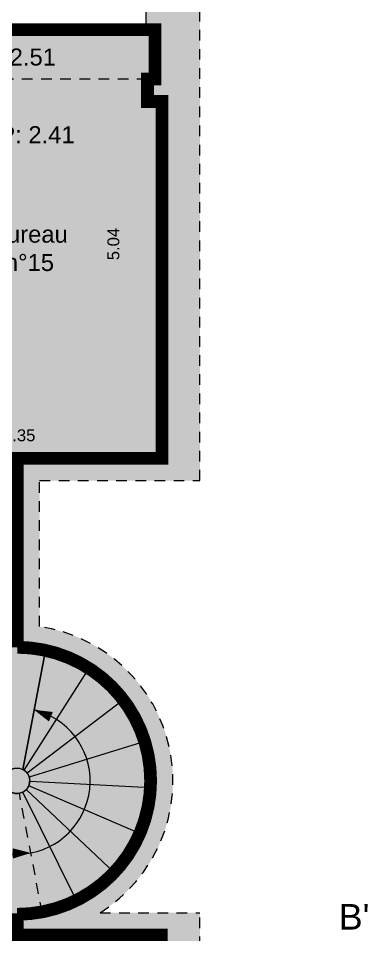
# Model space of a CAD drawing. Header units: metres. Extents: x 96 to 269, y -128 to -61.
# Drawn here: x 126.88 to 130.98, y -81.26 to -70.48 of the extents above; entities that cross this region are included whole.
import ezdxf
from ezdxf.enums import TextEntityAlignment as Align

# ---------------------------------------------------------------- set-up
doc = ezdxf.new("R2010")
doc.units = ezdxf.units.M
doc.header["$PDMODE"] = 3
doc.header["$PDSIZE"] = -2
for name, pattern in [('AXES', [2, 1.25, -0.25, 0.25, -0.25]), ('CACHE2', [0.1875, 0.125, -0.0625]), ('TIRETPT2', [0.5, 0.25, -0.125, 0, -0.125])]:
    doc.linetypes.add(name, pattern=pattern)
doc.layers.get('0').update_dxf_attribs({"linetype": 'CONTINUOUS'})
doc.layers.get('Defpoints').update_dxf_attribs({"linetype": 'CONTINUOUS'})
for name, color, linetype in [('GEX_BAT_escalier_rampe', 6, 'CONTINUOUS'), ('GEX_BAT_faux_plafond', 161, 'CACHE2'), ('GEX_BAT_fenetre', 4, 'CONTINUOUS'), ('GEX_BAT_mur', 1, 'CONTINUOUS'), ('GEX_EDS_sdp_1-SDP', 10, 'AXES'), ('GEX_EDS_sdp_teinte_contour', 11, 'CONTINUOUS'), ('GEX_MEP_trait_de_coupe', 21, 'TIRETPT2'), ('GEX_MEP_txt_cot_alti', 51, 'CONTINUOUS'), ('GEX_MEP_txt_cot_plani', 30, 'CONTINUOUS'), ('GEX_MEP_txt_designation', 7, 'CONTINUOUS')]:
    doc.layers.add(name, color=color, linetype=linetype)
for name, color, linetype, true_color in [('GEX_EDS_sdp_2-tremie', 7, 'CONTINUOUS', 0xffff7f), ('GEX_EDS_SU_bureau', 7, 'CONTINUOUS', 0xffdf7f), ('GEX_EDS_SU_palier', 7, 'CONTINUOUS', 0xff7fff), ('GEX_MEP_mur_pochage', 7, 'CONTINUOUS', 0x999999)]:
    doc.layers.add(name, color=color, linetype=linetype, true_color=true_color)
doc.styles.add('G100TXT-cote', font='swissl.ttf')
doc.styles.add('G100TXT-droit', font='swissl.ttf', dxfattribs={"height": 0.2})
doc.styles.add('G100TXT-italic', font='swissli.ttf')
doc.dimstyles.new('G100COT-libre', dxfattribs={"dimtxt": 0.14, "dimasz": 0.18, "dimexe": 0.18, "dimexo": 0.2, "dimgap": 0.09, "dimtad": 0, "dimzin": 0, "dimdsep": 46, "dimtxsty": 'G100TXT-cote', "dimblk1": 'OBLIQUE', "dimblk2": 'OBLIQUE', "dimsah": 1, "dimcen": 0.09, "dimse1": 1, "dimse2": 1, "dimsd1": 1, "dimsd2": 1, "dimclrd": 252, "dimaunit": 2, "dimadec": 3, "dimazin": 0, "dimtfac": 1, "dimtix": 1, "dimtofl": 0, "dimtmove": 0, "dimatfit": 3, "dimldrblk": 'OBLIQUE', "dimfxl": 0.18, "dimtolj": 1, "dimtzin": 0, "dimarcsym": 0})

# ---------------------------------------------------------------- blocks, each defined once
blk = doc.blocks.new('*D13')
at = {"layer": 'Defpoints', "color": 0, "lineweight": 0}
for p in [(128.5675197111944, -75.38847709108175), (125.2125291952516, -75.65822888838508), (128.5675197111944, -75.65822888838517)]:
    blk.add_point(p, dxfattribs=at)
at = {"layer": 'GEX_MEP_txt_cot_plani', "color": 0, "insert": (126.890024453223, -75.38847709108175), "char_height": 0.14, "attachment_point": 5, "style": 'G100TXT-cote'}
blk.add_mtext('\\A1;3.35', dxfattribs=at)
blk = doc.blocks.new('_OBLIQUE')
at = {"color": 0, "linetype": 'ByBlock'}
blk.add_line((-0.5, -0.5), (0.5, 0.5), dxfattribs=at)
blk = doc.blocks.new('*D14')
at = {"layer": 'Defpoints', "color": 0, "lineweight": 0}
for p in [(127.9970493216463, -70.61822888838485), (128.4850292633313, -70.61822888838485), (128.5675291952572, -75.65822888838485)]:
    blk.add_point(p, dxfattribs=at)
at = {"layer": 'GEX_MEP_txt_cot_plani', "color": 0, "insert": (127.9970493216463, -73.13822888838483), "char_height": 0.14, "attachment_point": 5, "rotation": 90, "style": 'G100TXT-cote'}
blk.add_mtext('\\A1;5.04', dxfattribs=at)

msp = doc.modelspace()

# ---------------------------------------------------------------- hatches: boundary and pattern name
at = {"layer": 'GEX_EDS_sdp_2-tremie', "lineweight": 0}
h = msp.add_hatch(color=256, dxfattribs=at)
edge = h.paths.add_edge_path()
edge.add_arc((126.8639727397104, -79.4501321546621), 1.569999999999995, -99.29660184120502, 77.6261611698481, ccw=False)
edge.add_line((126.6103466323148, -80.99951067447168), (124.9775291952574, -80.99951067447167))
edge.add_line((124.9775291952574, -80.99951067447167), (124.9775291952574, -81.11322888838264))
edge.add_line((124.9775291952574, -81.11322888838264), (121.9239727397108, -81.11322888838264))
edge.add_line((121.9239727397108, -81.11322888838264), (121.9239727397108, -81.19322888846428))
edge.add_line((121.9239727397108, -81.19322888846428), (121.4525291952572, -81.19322888846433))
edge.add_line((121.4525291952572, -81.19322888846433), (121.4525291952574, -79.30040649872005))
edge.add_line((121.4525291952574, -79.30040649872005), (121.9239727397107, -79.30040649871997))
edge.add_line((121.9239727397107, -79.30040649871997), (121.9239727397107, -79.37040649871987))
edge.add_line((121.9239727397107, -79.37040649871987), (122.4075291952574, -79.37040649863825))
edge.add_line((122.4075291952574, -79.37040649863825), (122.4075291952574, -79.3304064986383))
edge.add_line((122.4075291952574, -79.3304064986383), (123.2675291952573, -79.33040649863825))
edge.add_line((123.2675291952573, -79.33040649863825), (123.2675291952573, -79.37040649863826))
edge.add_line((123.2675291952573, -79.37040649863826), (123.8575291952573, -79.3704064986382))
edge.add_line((123.8575291952573, -79.3704064986382), (123.8575291952573, -79.33040649863821))
edge.add_line((123.8575291952573, -79.33040649863821), (124.7175291952574, -79.33040649863813))
edge.add_line((124.7175291952574, -79.33040649863813), (124.7175291952574, -79.37040649863816))
edge.add_line((124.7175291952574, -79.37040649863816), (124.9775291952574, -79.37040649863808))
edge.add_line((124.9775291952574, -79.37040649863808), (124.9775291952574, -79.44983358633819))
edge.add_line((124.9775291952574, -79.44983358633819), (126.7139727415892, -79.4501084140905))
edge.add_arc((126.8639727397105, -79.45013215466209), 0.1500000000000039, 179.9909317695924, 423.4199608873015)
edge.add_line((126.9310898725636, -79.31598562851406), (127.2004070312244, -77.91660290241632))
at = {"layer": 'GEX_EDS_sdp_teinte_contour', "lineweight": 0}
h = msp.add_hatch(color=256, dxfattribs=at)
edge = h.paths.add_edge_path()
edge.add_line((115.4625279583747, -70.61822888838573), (115.4625279583746, -71.24402129962621))
edge.add_line((115.4625279583746, -71.24402129962621), (115.6025279583746, -71.2440212996262))
edge.add_line((115.6025279583746, -71.2440212996262), (115.6025279583746, -71.49402129962621))
edge.add_line((115.6025279583746, -71.49402129962621), (115.4325197111948, -71.4940212996263))
edge.add_line((115.4325197111948, -71.4940212996263), (115.4325197111946, -75.60402129962623))
edge.add_line((115.4325197111946, -75.60402129962623), (115.6825291952573, -75.60402129962621))
edge.add_line((115.6825291952573, -75.60402129962621), (115.6825291952573, -76.50830089167971))
edge.add_line((115.6825291952573, -76.50830089167971), (115.6075291952573, -76.50830089167971))
edge.add_line((115.6075291952573, -76.50830089167971), (115.6075291952563, -80.95612328142417))
edge.add_line((115.6075291952563, -80.95612328142417), (115.6703413887801, -80.95612328142414))
edge.add_line((115.6703413887801, -80.95612328142414), (115.6703413887801, -81.31612328142415))
edge.add_line((115.6703413887801, -81.31612328142415), (115.4303413887801, -81.31612328142415))
edge.add_line((115.4303413887801, -81.31612328142415), (115.4303413887799, -84.04612328142416))
edge.add_line((115.4303413887799, -84.04612328142416), (115.6075291952572, -84.04612328142417))
edge.add_line((115.6075291952572, -84.04612328142417), (115.6075291952572, -84.3161232814241))
edge.add_line((115.6075291952572, -84.3161232814241), (115.43034138878, -84.31612328142745))
edge.add_line((115.43034138878, -84.31612328142745), (115.4303413887801, -85.11612328142401))
edge.add_line((115.4303413887801, -85.11612328142401), (128.478383598368, -85.11612328142556))
edge.add_line((128.478383598368, -85.11612328142556), (128.4803319047173, -84.30612328142435))
edge.add_line((128.4803319047173, -84.30612328142435), (128.3803319047172, -84.30612328142432))
edge.add_line((128.3803319047172, -84.30612328142432), (128.3803319047173, -84.00322888838285))
edge.add_line((128.3803319047173, -84.00322888838285), (128.5603319047177, -84.00322888838282))
edge.add_line((128.5603319047177, -84.00322888838282), (128.5603319047173, -81.26322888838352))
edge.add_line((128.5603319047173, -81.26322888838352), (126.8685260406911, -81.26322888838317))
edge.add_line((126.8685260406911, -81.26322888838317), (126.8639727397105, -81.0201321546621))
edge.add_arc((126.8639727397105, -79.45013215466209), 1.570000000000007, 270.0000000000021, 449.8702101483278)
edge.add_line((126.8675291952572, -77.8801361828125), (126.8675291952571, -75.65822888838497))
edge.add_line((126.8675291952571, -75.65822888838497), (128.5675197111858, -75.6582327309888))
edge.add_line((128.5675197111858, -75.6582327309888), (128.5675291952574, -71.46242369065052))
edge.add_line((128.5675291952574, -71.46242369065052), (128.3975291952574, -71.46242369065054))
edge.add_line((128.3975291952574, -71.46242369065054), (128.3975291952574, -71.19822888838515))
edge.add_line((128.3975291952574, -71.19822888838515), (128.4850292633313, -71.19822888838515))
edge.add_line((128.4850292633313, -71.19822888838515), (128.4850292633313, -70.61822888838486))
edge.add_line((128.4850292633313, -70.61822888838486), (115.4625279583747, -70.61822888838573))
at = {"layer": 'GEX_EDS_SU_bureau', "lineweight": 0}
h = msp.add_hatch(color=256, dxfattribs=at)
h.paths.add_polyline_path([(128.5675291952574, -71.46242369065052), (128.3975291952574, -71.46242369065054), (128.3975291952573, -71.19822888838515), (128.4850292633313, -71.19822888838513), (128.4850292633313, -70.61822888838486), (115.4625279583747, -70.61822888838573), (115.4625279583746, -71.24402129962621), (115.6025279583746, -71.24402129962621), (115.6025279583746, -71.49402129962621), (115.4325291952572, -71.4940212996263), (115.4325291952575, -75.60402129962623), (115.6075291952573, -75.60402129962621), (115.6075291952573, -76.50830089167971), (115.6075291952572, -80.95612328142417), (115.6703413887801, -80.95612328142418), (115.6703413887801, -81.31612328142415), (115.4303413887801, -81.31612328142415), (115.4303413887799, -84.04612328142416), (115.6075291952572, -84.04612328142417), (115.6075291952572, -84.3161232814241), (115.43034138878, -84.31612328142404), (115.4203413887801, -85.11612328142401), (128.4803319047172, -85.11612328142422), (128.480331904717, -84.30612328142435), (128.3803319047172, -84.30612328142436), (128.3803319047173, -84.00322888838285), (128.5603319047177, -84.00322888838282), (128.56034138878, -81.26322888838337), (121.382529195257, -81.26322888838264), (121.3825291952571, -80.7004064986386), (121.4525291952571, -80.7004064986386), (121.4525291952571, -80.1504064986384), (121.3825291952571, -80.1504064986384), (121.3825291952571, -79.97040649863845), (118.6125197111939, -79.97040649863801), (118.6125197111945, -74.45540649863852), (125.2125291952516, -74.45540649863882), (125.2125291952516, -75.65822888838522), (128.5675197111944, -75.65822888838517)])
h.paths.add_polyline_path([(118.8725197111946, -71.23040649863853), (118.6125197111946, -71.23040649863853), (118.6125197111946, -71.47040649863855), (118.8725197111946, -71.47040649863855)], flags=16)
h.paths.add_polyline_path([(125.3425291952518, -71.19540649863819), (125.1125291952518, -71.19540649863819), (125.1125291952518, -71.44242369065051), (125.3425291952518, -71.44242369065051)], flags=16)
h.paths.add_polyline_path([(125.32534138878, -84.05540649863859), (125.2953413887801, -84.05540649863859), (125.2953413887801, -84.14040649863861), (125.1553413887801, -84.14040649863861), (125.1553413887801, -84.05540649863859), (125.1253413887801, -84.0554064986386), (125.1253413887801, -84.2554064986386), (125.1553413887801, -84.25540649863859), (125.1553413887801, -84.17040649863861), (125.2953413887801, -84.17040649863861), (125.2953413887801, -84.25540649863859), (125.3253413887801, -84.25540649863859)], flags=16)
h.paths.add_polyline_path([(118.8303413887722, -84.05040649910454), (118.8003413887722, -84.05040649910443), (118.8003413887722, -84.13540649863846), (118.6603413887722, -84.13540649863846), (118.6603413887722, -84.05040649910448), (118.6303413887721, -84.05040649910443), (118.6303413887742, -84.25040649910441), (118.6603413887743, -84.25040649863841), (118.6603413887722, -84.16540649910453), (118.8003413887742, -84.16540649910444), (118.8003413887743, -84.25040649910447), (118.8303413887743, -84.25040649910441)], flags=16)
at = {"layer": 'GEX_EDS_SU_palier', "lineweight": 0}
h = msp.add_hatch(color=256, dxfattribs=at)
edge = h.paths.add_edge_path()
edge.add_line((122.0639727397106, -77.67040649863839), (122.0639727397106, -77.73040649863844))
edge.add_line((122.0639727397106, -77.73040649863844), (121.9239727397104, -77.73040649863856))
edge.add_line((121.9239727397104, -77.73040649863856), (121.9239727397106, -79.16040649863845))
edge.add_line((121.9239727397106, -79.16040649863845), (122.0639727397106, -79.16040649863845))
edge.add_line((122.0639727397106, -79.16040649863845), (122.0639727397105, -79.2304064986383))
edge.add_line((122.0639727397105, -79.2304064986383), (122.4075291952573, -79.23040649863829))
edge.add_line((122.4075291952573, -79.23040649863829), (122.4075291952573, -79.3004064986383))
edge.add_line((122.4075291952573, -79.3004064986383), (122.4375291952574, -79.30040649863831))
edge.add_line((122.4375291952574, -79.30040649863831), (122.4375291952574, -79.3304064986383))
edge.add_line((122.4375291952574, -79.3304064986383), (123.2375291952573, -79.33040649863825))
edge.add_line((123.2375291952573, -79.33040649863825), (123.2375291952573, -79.30040649863825))
edge.add_line((123.2375291952573, -79.30040649863825), (123.2675291952573, -79.30040649863827))
edge.add_line((123.2675291952573, -79.30040649863827), (123.2675291952573, -79.23040649863825))
edge.add_line((123.2675291952573, -79.23040649863825), (123.8575291952573, -79.23040649863822))
edge.add_line((123.8575291952573, -79.23040649863822), (123.8575291952573, -79.30040649863821))
edge.add_line((123.8575291952573, -79.30040649863821), (123.8875291952573, -79.30040649863813))
edge.add_line((123.8875291952573, -79.30040649863813), (123.8875291952573, -79.33040649863821))
edge.add_line((123.8875291952573, -79.33040649863821), (124.6875291952574, -79.33040649863813))
edge.add_line((124.6875291952574, -79.33040649863813), (124.6875291952574, -79.30040649863815))
edge.add_line((124.6875291952574, -79.30040649863815), (124.7175291952573, -79.30040649863804))
edge.add_line((124.7175291952573, -79.30040649863804), (124.7175291952573, -79.23040649863813))
edge.add_line((124.7175291952573, -79.23040649863813), (125.1239727397105, -79.2304064986381))
edge.add_line((125.1239727397105, -79.2304064986381), (125.1239727397105, -79.17040649863813))
edge.add_line((125.1239727397105, -79.17040649863813), (125.2939727397105, -79.17040649863813))
edge.add_line((125.2939727397105, -79.17040649863813), (125.2939727397105, -79.45013215466196))
edge.add_line((125.2939727397105, -79.45013215466196), (126.7139727397105, -79.45013215466209))
edge.add_arc((126.8639727397105, -79.45013215466209), 0.1500000000000057, 63.41996088730161, 180, ccw=False)
edge.add_line((126.9310898725636, -79.31598562851406), (127.2004070312244, -77.9166029024163))
edge.add_arc((126.8639727397107, -79.45013215466048), 1.56999999999838, 77.62616116984319, 89.87021014833444)
edge.add_line((126.8675291952572, -77.8801361828125), (126.8675291952572, -77.67040649863806))
edge.add_line((126.8675291952572, -77.67040649863806), (122.0639727397106, -77.67040649863839))
at = {"layer": 'GEX_MEP_mur_pochage', "lineweight": 0}
h = msp.add_hatch(color=256, dxfattribs=at)
h.dxf.hatch_style = 1
h.paths.add_polyline_path([(129.0136748140202, -70.2529357373112), (128.3779277907005, -70.2529357373112), (128.3779277907005, -70.61822888838486), (128.4850292633313, -70.61822888838486), (128.4850292633313, -71.19822888838513), (128.3975291952574, -71.19822888838515), (128.3975291952574, -71.46242369065054), (128.5675291952574, -71.46242369065052), (128.5675291952572, -75.65822888838485), (121.7875291952573, -75.6582288883853), (121.7875291952572, -76.21540649865454), (121.9239727397106, -76.21540649865454), (121.9239727397106, -77.73040649863847), (122.0639727397106, -77.73040649863844), (122.0639727397106, -77.67040649863839), (124.0139727397106, -77.67040649863841), (124.0139727397106, -77.53040649863841), (122.0639727397106, -77.53040649863838), (122.0639727397106, -75.9204064986385), (124.7739727397107, -75.9204064986385), (124.7739727397107, -77.53040649863843), (124.7139727397106, -77.53040649863841), (124.7139727397106, -77.67040649863841), (124.9539727397106, -77.67040649863843), (124.9539727397106, -77.53040649863843), (124.9139727397107, -77.53040649863843), (124.9139727397107, -75.9204064986385), (126.8675291952572, -75.92040649863851), (126.8675291952572, -77.53040649863844), (125.6539727397106, -77.53040649863844), (125.6539727397106, -77.67040649863844), (126.8675291952572, -77.67040649863846), (126.8675291952572, -77.8801361828125, -2.410351800652942), (125.2939727397105, -79.45013215466193), (125.2939727397105, -79.17040649863813), (125.1239727397105, -79.17040649863813), (125.1239727397105, -79.2304064986381), (124.7175291952573, -79.23040649863813), (124.7175291952574, -79.37040649863816), (124.9775291952574, -79.37040649863808), (124.9775291952574, -81.11322888838264), (122.077529195257, -81.11322888838264), (122.0775291952574, -79.37040649863829), (122.4075291952574, -79.37040649863829), (122.4075291952574, -79.23040649863829), (122.0639727397105, -79.2304064986383), (122.0639727397106, -79.16040649863845), (121.9239727397105, -79.16040649863845), (121.9239727397105, -81.2632288883826), (128.5603319047173, -81.26322888838337), (128.5603319047177, -84.0032288883829), (128.3803319047172, -84.00322888838285), (128.3803319047172, -84.30612328142436), (128.56034138878, -84.30612328142433), (128.56034138878, -85.11612328142556), (128.4964258079556, -85.11612328142556), (128.4964258079556, -85.18150170111286), (128.4885970958586, -85.23238832974363), (129.0136748140202, -85.2323883297437), (129.0136748140202, -81.00105127812988), (127.839433998796, -81.00105127812975, 0.696912166845738), (127.1297068055108, -77.63732764181809), (127.1297068055108, -75.92040649863849), (129.0136748140202, -75.9204064986385)])
h.paths.add_polyline_path([(125.2397068055109, -80.29785555914795, 0.1328569465776412), (125.8885114806247, -81.00105127812952), (125.239706805511, -81.00105127812947)], flags=16)
msp.add_hatch(color=256, dxfattribs=at).paths.add_polyline_path([(126.7139727397105, -79.45013215466209, 1), (127.0139727397105, -79.45013215466209, 1)])

# ---------------------------------------------------------------- linework, layer by layer
at = {"layer": 'GEX_BAT_escalier_rampe', "lineweight": 0}
for p, q in [((127.2004070312244, -77.91660290241632), (126.9310898725636, -79.31598562851408)), ((127.7086811222544, -78.12673963977468), (126.9446773622464, -79.3236933793543)), ((128.1132900399632, -78.49928711823958), (126.9833342652123, -79.35928708748793)), ((128.3645789514541, -78.98852518192814), (127.0073427599408, -79.40602957764935)), ((128.3064415516802, -80.06995771600555), (127.0017882312999, -79.50935115733833)), ((128.4317089197617, -79.53441305260768), (127.0137564511804, -79.45818446975261)), ((127.5619325106447, -80.85645791996598), (126.9306567942583, -79.58449448892681)), ((128.0041500383511, -80.52943550760074), (126.9729068765233, -79.5532503094015))]:
    msp.add_line(p, q, dxfattribs=at)
at = {"layer": 'GEX_BAT_escalier_rampe', "linetype": 'CACHE2', "lineweight": 0}
msp.add_line((127.1603466323148, -80.99951067447168), (126.8921546301683, -79.59746097414498), dxfattribs=at)
at = {"layer": 'GEX_BAT_escalier_rampe'}
for points in [[(127.2623170451236, -78.69673985836343, 0.1211528466772961, 0, 0), (127.0657484518939, -78.61629426546531, 0, 0, 0)], [(126.8139399283714, -80.30439096679476, 0.1211528466772961, 0, 0), (127.0262506312416, -80.29848582430833, 0, 0, 0)]]:
    msp.add_lwpolyline(points, format="xyseb", dxfattribs=at)
at = {"layer": 'GEX_BAT_escalier_rampe', "lineweight": 0}
for centre, radius, start, end in [((126.8627547282024, -79.45308746071575), 0.8610628917074651, 280.9455969552318, 76.36429005828883), ((126.8685030745495, -79.44846748371566), 0.8645319375166237, 180.1103240658977, 280.5134217811187)]:
    msp.add_arc(centre, radius, start, end, dxfattribs=at)
at = {"layer": 'GEX_BAT_faux_plafond', "lineweight": 0}
msp.add_lwpolyline([(128.3975291952574, -71.19822888838512), (115.4625279583747, -71.19822888838512)], dxfattribs=at)
at = {"layer": 'GEX_BAT_fenetre'}
for p, q in [((115.5218484754971, -70.55822888838571), (128.3779277907005, -70.55822888838571)), ((115.5218484754971, -70.61822888838572), (128.3779277907005, -70.61822888838572))]:
    msp.add_line(p, q, dxfattribs=at)
at = {"layer": 'GEX_BAT_mur', "lineweight": 0}
for p, q in [((128.3779277907005, -70.2529357373112), (128.3779277907005, -70.61822888838486)), ((128.3779277907005, -70.61822888838486), (128.4850292633313, -70.61822888838486)), ((128.4850292633313, -70.61822888838486), (128.4850292633313, -71.19822888838513)), ((128.3975291952574, -71.46242369065054), (128.3975291952574, -71.19822888838515)), ((128.4850292633313, -71.19822888838513), (128.3975291952574, -71.19822888838513)), ((128.3975291952574, -71.19822888838516), (128.3975291952574, -71.46242369065054)), ((128.3975291952574, -71.46242369065054), (128.5675291952574, -71.46242369065054)), ((128.5675291952572, -75.65822888838485), (128.5675291952572, -71.46242369065052)), ((121.7875291952573, -75.6582288883853), (128.5675291952572, -75.6582288883853))]:
    msp.add_line(p, q, dxfattribs=at)
at = {"layer": 'GEX_BAT_mur', "linetype": 'CACHE2', "lineweight": 0}
for p, q in [((129.0136748140202, -75.92040649863849), (129.0136748140202, -70.2529357373112)), ((127.1297068055108, -75.92040649863849), (129.0136748140202, -75.92040649863849)), ((127.1297068055108, -77.63732764181813), (127.1297068055108, -75.92040649863849)), ((127.8394339987959, -81.00105127812975), (129.0136748140202, -81.00105127812975)), ((129.0136748140202, -85.2323883297437), (129.0136748140202, -81.00105127812989))]:
    msp.add_line(p, q, dxfattribs=at)
at = {"layer": 'GEX_BAT_mur', "lineweight": 0}
msp.add_circle((126.8639727397105, -79.45013215466209), 0.15, dxfattribs=at)
at = {"layer": 'GEX_BAT_mur', "linetype": 'CACHE2', "lineweight": 0}
msp.add_arc((126.8639727397105, -79.4501321546621), 1.832177610253531, 302.168122749446, 81.6605617275228, dxfattribs=at)
at = {"layer": 'GEX_BAT_mur', "lineweight": 0}
msp.add_arc((126.8639727397105, -79.4501321546621), 1.57, 180, 89.87021014832938, dxfattribs=at)
at = {"layer": 'GEX_EDS_sdp_1-SDP', "color": 1, "lineweight": 0, "true_color": 0xff0000, "const_width": 0.15, "flags": 128}
msp.add_lwpolyline([(115.4625279583747, -70.61822888838573), (115.4625279583747, -71.24402129962621), (115.6025279583746, -71.24402129962621), (115.6025279583746, -71.49402129962621), (115.4325197111948, -71.49402129962621), (115.4325197111948, -75.60402129962623), (115.6075291952573, -75.60402129962623), (115.6075291952573, -76.50830089167972), (115.6075291952573, -76.50830089167972), (115.6075291952573, -80.95612328142417), (115.6703413887801, -80.95612328142417), (115.6703413887801, -81.31612328142415), (115.4303413887801, -81.31612328142415), (115.4303413887801, -84.04612328142416), (115.6075291952572, -84.04612328142416), (115.6075291952572, -84.3161232814241), (115.43034138878, -84.31612328142745), (115.43034138878, -85.11612328142401), (128.478383598368, -85.11612328142556), (128.4803319047173, -84.30612328142435), (128.3803319047172, -84.30612328142435), (128.3803319047172, -84.00322888838285), (128.5603319047177, -84.00322888838285), (128.5603319047177, -81.26322888838352), (126.8685260406911, -81.26322888838352), (126.8639727397105, -81.0201321546621, 0.9988680108178136), (126.8675291952572, -77.8801361828125), (126.8675291952572, -75.65822888838497), (128.5675197111858, -75.6582327309888), (128.5675291952574, -71.46242369065052), (128.3975291952574, -71.46242369065052), (128.3975291952574, -71.19822888838515), (128.4850292633313, -71.19822888838515), (128.4850292633313, -70.61822888838486)], format="xyb", close=True, dxfattribs=at)
at = {"layer": 'GEX_EDS_sdp_2-tremie', "lineweight": 0, "flags": 128}
msp.add_lwpolyline([(127.2004070312244, -77.91660290241632, -0.9735002602865889), (126.6103466323148, -80.99951067447168), (124.9775291952574, -80.99951067447168), (124.9775291952574, -81.11322888838264), (121.9239727397108, -81.11322888838264), (121.9239727397108, -81.19322888846428), (121.4525291952572, -81.19322888846428), (121.4525291952572, -79.30040649872005), (121.9239727397107, -79.30040649872005), (121.9239727397107, -79.37040649871987), (122.4075291952574, -79.37040649863825), (122.4075291952574, -79.3304064986383), (123.2675291952573, -79.3304064986383), (123.2675291952573, -79.37040649863826), (123.8575291952573, -79.37040649863826), (123.8575291952573, -79.33040649863821), (124.7175291952574, -79.33040649863821), (124.7175291952574, -79.37040649863816), (124.9775291952574, -79.37040649863816), (124.9775291952574, -79.44983358633819), (126.7139727415892, -79.4501084140905, 1.79349557457266), (126.9310898725636, -79.31598562851406)], format="xyb", close=True, dxfattribs=at)
at = {"layer": 'GEX_EDS_SU_bureau', "lineweight": 0, "flags": 128}
msp.add_lwpolyline([(118.6125197111939, -74.45540649863852), (125.2125291952516, -74.45540649863852), (125.2125291952516, -75.65822888838522), (128.5675197111944, -75.65822888838522), (128.5675291952574, -71.46242369065052), (128.3975291952574, -71.46242369065052), (128.3975291952574, -71.19822888838515), (128.4850292633313, -71.19822888838515), (128.4850292633313, -70.61822888838486), (115.4625279583747, -70.61822888838486)], dxfattribs=at)
at = {"layer": 'GEX_EDS_SU_palier', "lineweight": 0, "flags": 128}
msp.add_lwpolyline([(126.7139727397105, -79.45013215466196, -0.5576222446902501), (126.9310898725636, -79.31598562851406), (127.2004070312244, -77.9166029024163, 0.05347562856373955), (126.8675291952572, -77.8801361828125)], format="xyb", dxfattribs=at)

# ---------------------------------------------------------------- texts
at = {"layer": 'GEX_MEP_trait_de_coupe', "linetype": 'Continuous', "lineweight": 0, "insert": (130.8248777219314, -81.04969345045963), "char_height": 0.3, "attachment_point": 5, "line_spacing_factor": 1.186636029921682, "style": 'G100TXT-droit'}
msp.add_mtext("B'", dxfattribs=at)
at = {"layer": 'GEX_MEP_txt_cot_alti', "style": 'G100TXT-italic'}
for s, p in [('HSFP: 2.51', (127.3218594324084, -70.93918340378728)), ('HSFP: 2.41', (127.5415789892263, -71.85244115548916))]:
    msp.add_text(s, height=0.1999999999999999, dxfattribs=at).set_placement(p, align=Align.MIDDLE_RIGHT)
at = {"layer": 'GEX_MEP_txt_designation', "insert": (127.0104565751319, -73.19035046169209), "char_height": 0.2, "width": 0.8201384929125197, "attachment_point": 5, "style": 'G100TXT-droit'}
msp.add_mtext('Bureau n°15', dxfattribs=at)

# ---------------------------------------------------------------- dimensions: what is measured, and where the dimension line sits
at = {"layer": 'GEX_MEP_txt_cot_plani'}
dim = msp.add_linear_dim(base=(127.9970493216463, -70.61822888838485), p1=(128.5675291952572, -75.65822888838485), p2=(128.4850292633313, -70.61822888838485), angle=90, dimstyle='G100COT-libre', dxfattribs=at)
dim.commit()
dim.dimension.update_dxf_attribs({"geometry": '*D14', "text_midpoint": (127.9970493216463, -73.13822888838483)})
dim = msp.add_linear_dim(base=(128.5675197111944, -75.38847709108175), p1=(125.2125291952516, -75.65822888838508), p2=(128.5675197111944, -75.65822888838517), dimstyle='G100COT-libre', dxfattribs=at)
dim.commit()
dim.dimension.update_dxf_attribs({"geometry": '*D13', "text_midpoint": (126.890024453223, -75.38847709108175)})

doc.saveas('drawing.dxf')
